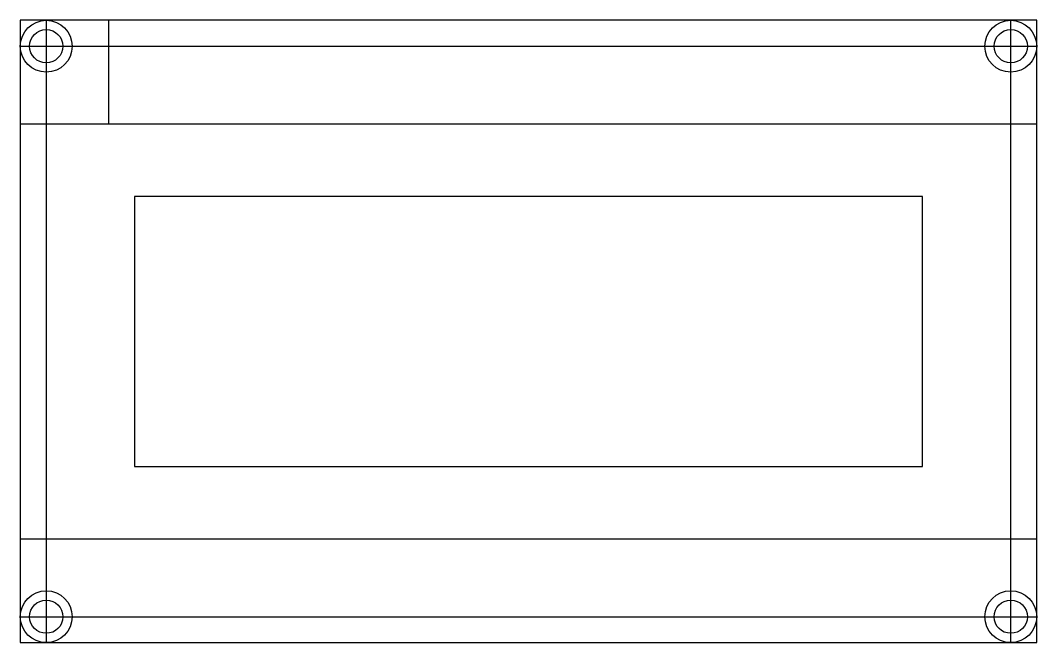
# Model space of a CAD drawing. Header units: millimetres. Extents: x 97.3 to 195.3, y 28.1 to 88.1.
import ezdxf

# ---------------------------------------------------------------- set-up
doc = ezdxf.new("R2010")
doc.units = ezdxf.units.MM
doc.header["$MEASUREMENT"] = 0
doc.layers.add('Construction', color=4, linetype='Continuous')
doc.layers.add('Construction 2', color=20, linetype='Continuous')

msp = doc.modelspace()

# ---------------------------------------------------------------- linework, layer by layer
at = {"layer": 'Construction'}
for points in [[(97.301, 28.105), (195.301, 28.105), (195.301, 88.105), (97.301, 88.105)], [(97.301, 38.105), (195.301, 38.105), (195.301, 78.105), (97.301, 78.105)], [(108.301, 45.105), (184.301, 45.105), (184.301, 71.105), (108.301, 71.105)]]:
    msp.add_lwpolyline(points, close=True, dxfattribs=at)
for centre, radius in [((99.801, 85.605), 2.5), ((192.801, 85.605), 2.5), ((99.801, 85.605), 1.6), ((192.801, 85.605), 1.6), ((99.801, 30.605), 2.5), ((192.801, 30.605), 2.5), ((99.801, 30.605), 1.6), ((192.801, 30.605), 1.6)]:
    msp.add_circle(centre, radius, dxfattribs=at)
at = {"layer": 'Construction 2'}
for p, q in [((99.801, 88.105), (99.801, 28.105)), ((105.801, 88.105), (105.801, 78.105)), ((192.801, 28.105), (192.801, 88.105)), ((97.301, 85.605), (195.301, 85.605)), ((97.301, 30.605), (195.301, 30.605))]:
    msp.add_line(p, q, dxfattribs=at)

doc.saveas('drawing.dxf')
